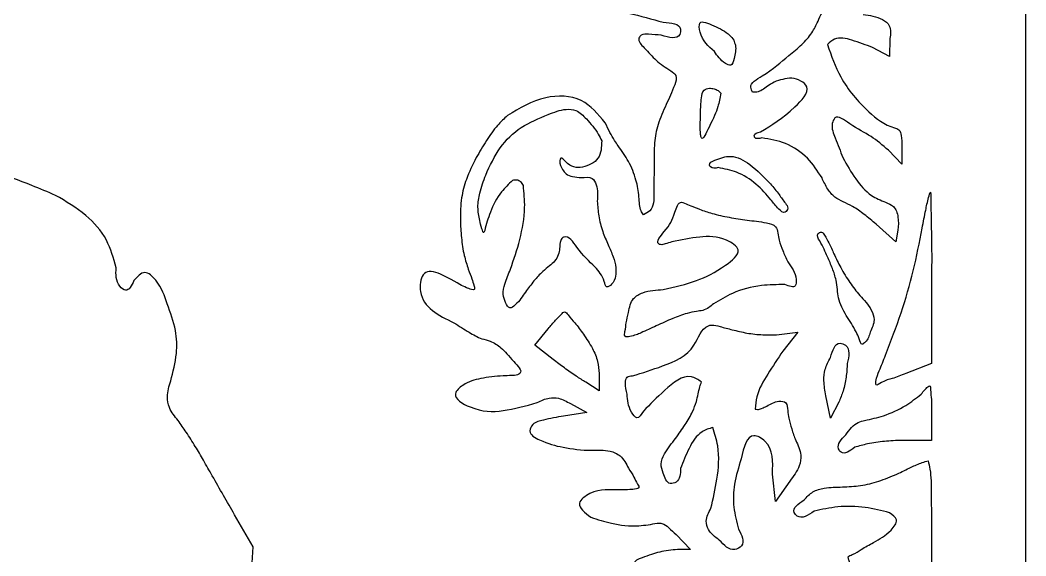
# Model space of a CAD drawing. Extents: x 0 to 204, y 72 to 361.
# Drawn here: x 146.8 to 204, y 294.8 to 325.3 of the extents above; entities that cross this region are included whole.
import ezdxf

# ---------------------------------------------------------------- set-up
doc = ezdxf.new("R2010")
doc.units = 0
doc.layers.get('0').update_dxf_attribs({"linetype": 'CONTINUOUS'})

msp = doc.modelspace()

# ---------------------------------------------------------------- linework, layer by layer
at = {"color": 7}
for p, q in [((204.046667, 216.746667), (204.046667, 361.244444)), ((187.423778, 324.188667), (187.423778, 324.188667)), ((196.313778, 324.273333), (196.285556, 323.257333)), ((196.285556, 323.257333), (195.326, 323.765333)), ((186.69, 321.168889), (186.69, 321.168889)), ((179.041778, 319.701333), (179.041778, 319.701333)), ((196.991111, 318.177333), (196.991111, 317.133111)), ((196.991111, 317.133111), (196.229111, 317.923333)), ((189.512222, 316.004222), (189.512222, 316.004222)), ((185.476444, 314.564889), (185.476444, 314.564889)), ((196.652444, 312.702222), (195.523556, 313.718222)), ((196.765333, 313.379556), (196.652444, 312.702222)), ((193.124667, 312.024889), (193.124667, 312.024889)), ((198.684444, 310.642), (198.684444, 305.787778)), ((198.684444, 310.642), (198.684444, 310.642)), ((176.106667, 306.832), (176.868667, 307.763333)), ((178.872444, 307.452889), (178.872444, 307.452889)), ((189.850889, 307.424667), (191.064444, 307.565778)), ((189.850889, 307.424667), (189.850889, 307.424667)), ((191.064444, 307.565778), (190.217778, 306.493333)), ((177.150889, 306.013556), (176.106667, 306.832)), ((193.886667, 305.787778), (193.886667, 305.787778)), ((198.684444, 305.787778), (197.216889, 305.223333)), ((179.775556, 305.223333), (179.775556, 304.235556)), ((179.775556, 304.235556), (179.013556, 304.715333)), ((192.927111, 302.683333), (192.673111, 303.953333)), ((178.138667, 303.501778), (179.07, 302.993778)), ((193.406889, 303.586444), (192.927111, 302.683333)), ((179.07, 302.993778), (177.743556, 302.796222)), ((198.684444, 302.965556), (198.684444, 301.413333)), ((198.684444, 302.965556), (198.684444, 302.965556)), ((198.684444, 301.413333), (196.991111, 301.413333)), ((189.794444, 297.942), (189.625111, 299.494222)), ((190.612889, 299.099111), (189.794444, 297.942)), ((160.076444, 295.345556), (159.032222, 297.18)), ((198.684444, 296.587333), (198.684444, 292.890222)), ((198.684444, 296.587333), (198.684444, 296.587333)), ((184.15, 296.051111), (184.968444, 295.204444)), ((159.878889, 292.1), (160.076444, 295.345556)), ((184.968444, 295.204444), (184.234667, 295.204444))]:
    msp.add_line(p, q, dxfattribs=at)
for points, knots in [([(180.142444, 326.446444), (180.244438, 326.313881), (180.559485, 325.904408), (181.798514, 325.656175), (182.769349, 325.385211), (183.416222, 325.204667)], [0, 0, 0, 0, 0.491494, 1.518166, 3.56818, 3.56818, 3.56818, 3.56818]), ([(192.221556, 325.261111), (192.29139, 325.424819), (192.412787, 325.709404), (192.629667, 326.084942), (192.846951, 326.12224), (192.927111, 326.136)], [0, 0, 0, 0, 0.54586, 0.948908, 1.184522, 1.184522, 1.184522, 1.184522]), ([(194.789778, 325.656222), (195.164011, 325.602854), (195.714839, 325.524301), (196.409157, 324.988439), (196.348698, 324.535148), (196.313778, 324.273333)], [0, 0, 0, 0, 1.130642, 1.664172, 2.393694, 2.393694, 2.393694, 2.393694]), ([(183.416222, 325.204667), (183.875617, 325.174828), (184.470896, 325.136163), (184.34258, 324.172373), (183.755817, 324.340916), (183.303333, 324.470889)], [0, 0, 0, 0, 1.055524, 1.367735, 2.419806, 2.419806, 2.419806, 2.419806]), ([(186.323111, 323.539556), (185.987707, 323.8363), (185.52713, 324.24379), (185.397693, 325.410781), (185.95469, 325.160175), (186.294889, 325.007111)], [0, 0, 0, 0, 1.372538, 1.884771, 2.688569, 2.688569, 2.688569, 2.688569]), ([(190.556444, 323.313778), (190.81103, 323.516307), (191.294588, 323.900988), (191.877314, 324.553226), (192.113652, 325.039222), (192.221556, 325.261111)], [0, 0, 0, 0, 0.976068, 1.853935, 2.591472, 2.591472, 2.591472, 2.591472]), ([(183.303333, 324.470889), (183.069501, 324.489643), (182.699045, 324.519354), (182.208749, 324.555248), (181.905266, 324.182646), (182.469123, 323.622717), (182.979765, 323.016801), (183.551025, 322.632826), (183.839556, 322.438889)], [0, 0, 0, 0, 0.720314, 1.141178, 1.357639, 1.976808, 2.973246, 3.990131, 3.990131, 3.990131, 3.990131]), ([(186.294889, 325.007111), (186.461177, 324.930547), (186.778808, 324.784301), (187.179223, 324.519481), (187.351394, 324.286582), (187.423778, 324.188667)], [0, 0, 0, 0, 0.550205, 1.050958, 1.414196, 1.414196, 1.414196, 1.414196]), ([(187.423778, 324.188667), (187.461331, 324.091384), (187.544498, 323.875941), (187.540055, 323.511899), (187.481378, 323.267038), (187.452, 323.144444)], [0, 0, 0, 0, 0.310728, 0.68814, 1.066559, 1.066559, 1.066559, 1.066559]), ([(195.326, 323.765333), (194.948144, 323.911831), (194.274255, 324.173102), (193.262821, 324.419096), (192.887105, 324.058715), (192.757778, 323.934667)], [0, 0, 0, 0, 1.252685, 2.234106, 2.749245, 2.749245, 2.749245, 2.749245]), ([(192.757778, 323.934667), (192.979548, 323.303607), (193.483193, 321.870453), (194.867166, 320.242896), (196.058952, 319.314193), (196.876774, 319.111742), (196.9798, 318.667181), (196.986794, 318.364288), (196.991111, 318.177333)], [0, 0, 0, 0, 1.995102, 4.530935, 6.256086, 6.525783, 6.884486, 7.462912, 7.462912, 7.462912, 7.462912]), ([(187.452, 323.144444), (187.407677, 322.968544), (187.33072, 322.66313), (186.715549, 322.972978), (186.490647, 323.297678), (186.323111, 323.539556)], [0, 0, 0, 0, 0.429191, 0.745201, 1.668091, 1.668091, 1.668091, 1.668091]), ([(188.496222, 321.225333), (188.449983, 321.320757), (188.261014, 321.710732), (189.474339, 322.363517), (190.119498, 322.930069), (190.556444, 323.313778)], [0, 0, 0, 0, 0.295241, 1.206586, 3.119098, 3.119098, 3.119098, 3.119098]), ([(183.839556, 322.438889), (183.960957, 322.357862), (184.24468, 322.168499), (183.984819, 321.370368), (183.749325, 320.868673), (183.585556, 320.519778)], [0, 0, 0, 0, 0.398631, 0.93162, 2.148619, 2.148619, 2.148619, 2.148619]), ([(188.947778, 318.967556), (189.568623, 319.349079), (190.533249, 319.941864), (192.025467, 321.518364), (190.856114, 322.09418), (190.215674, 321.960191), (189.733893, 321.827528), (189.35776, 321.58341), (189.064538, 321.347131), (188.769716, 321.214116), (188.578519, 321.221958), (188.496222, 321.225333)], [0, 0, 0, 0, 2.413617, 3.750105, 4.724452, 5.237095, 5.759039, 6.20093, 6.569837, 6.8936, 7.138273, 7.138273, 7.138273, 7.138273]), ([(180.114222, 319.475556), (179.703998, 319.976186), (178.848482, 321.020241), (176.513483, 321.077629), (175.243092, 320.313244), (174.554444, 319.898889)], [0, 0, 0, 0, 1.86529, 3.890027, 6.286844, 6.286844, 6.286844, 6.286844]), ([(186.69, 321.168889), (186.638789, 320.901222), (186.503406, 320.193614), (186.199283, 319.649716), (185.621458, 318.369012), (185.516761, 318.947996), (185.523383, 319.380718), (185.529372, 319.796106), (185.532889, 320.04)], [0, 0, 0, 0, 0.77685, 2.053692, 2.798437, 2.994156, 3.498408, 4.215538, 4.215538, 4.215538, 4.215538]), ([(185.532889, 320.04), (185.543246, 320.320388), (185.559014, 320.747265), (185.651752, 321.354182), (186.026511, 321.476699), (186.300103, 321.42167), (186.54063, 321.343519), (186.6436, 321.223136), (186.69, 321.168889)], [0, 0, 0, 0, 0.869406, 1.32363, 1.645878, 1.910636, 2.167451, 2.3781, 2.3781, 2.3781, 2.3781]), ([(183.585556, 320.519778), (183.41407, 320.145262), (183.096738, 319.452229), (182.874532, 318.295439), (182.896448, 317.539341), (182.908222, 317.133111)], [0, 0, 0, 0, 1.232175, 2.280115, 3.496871, 3.496871, 3.496871, 3.496871]), ([(174.554444, 319.898889), (174.361503, 319.717737), (173.906734, 319.290758), (173.332434, 318.464058), (172.964976, 317.826905), (172.776444, 317.5)], [0, 0, 0, 0, 0.792333, 1.867548, 3.000488, 3.000488, 3.000488, 3.000488]), ([(173.312667, 316.512222), (173.558272, 317.04903), (174.034792, 318.090537), (175.297094, 319.316399), (176.340163, 319.740466), (176.868667, 319.955333)], [0, 0, 0, 0, 1.761225, 3.417108, 5.117844, 5.117844, 5.117844, 5.117844]), ([(176.868667, 319.955333), (177.201922, 320.087137), (177.708276, 320.287401), (178.547219, 320.229556), (178.860356, 319.895105), (179.041778, 319.701333)], [0, 0, 0, 0, 1.068082, 1.62286, 2.387009, 2.387009, 2.387009, 2.387009]), ([(196.229111, 317.923333), (195.898101, 318.204072), (195.193674, 318.801517), (194.265143, 319.202982), (193.238113, 320.029091), (192.936091, 319.256168), (193.24912, 318.505829), (193.490108, 317.873851), (193.632667, 317.5)], [0, 0, 0, 0, 1.258996, 2.679289, 3.580366, 3.928307, 4.761406, 5.967999, 5.967999, 5.967999, 5.967999]), ([(179.041778, 319.701333), (179.165938, 319.564969), (179.412827, 319.293811), (179.713153, 318.87972), (179.854699, 318.587491), (179.916667, 318.459556)], [0, 0, 0, 0, 0.553306, 1.100237, 1.526128, 1.526128, 1.526128, 1.526128]), ([(180.848, 318.177333), (180.781136, 318.27403), (180.61217, 318.518384), (180.372692, 318.955538), (180.203533, 319.295871), (180.114222, 319.475556)], [0, 0, 0, 0, 0.352526, 0.890834, 1.492926, 1.492926, 1.492926, 1.492926]), ([(189.032444, 318.628889), (188.855462, 318.585348), (188.640181, 318.532385), (188.555086, 318.872065), (188.77066, 318.924486), (188.947778, 318.967556)], [0, 0, 0, 0, 0.418239, 0.508744, 0.92557, 0.92557, 0.92557, 0.92557]), ([(179.916667, 318.459556), (179.902569, 318.097446), (179.874396, 317.373815), (178.801347, 316.859664), (178.068594, 316.959243), (177.603751, 317.583266), (177.482018, 317.16858), (177.598107, 316.972782), (177.687111, 316.822667)], [0, 0, 0, 0, 1.013817, 2.025991, 3.040526, 3.369159, 3.527957, 4.049775, 4.049775, 4.049775, 4.049775]), ([(182.287333, 314.254444), (182.240339, 314.32361), (182.12258, 314.496927), (182.054676, 314.854034), (182.033802, 315.444), (181.881697, 316.288774), (181.482675, 317.28272), (181.054004, 317.886957), (180.848, 318.177333)], [0, 0, 0, 0, 0.248995, 0.623943, 1.064309, 2.02737, 3.178986, 4.244427, 4.244427, 4.244427, 4.244427]), ([(192.447333, 316.342889), (192.194861, 316.735687), (191.669834, 317.552525), (190.439218, 318.38176), (189.487392, 318.548968), (189.032444, 318.628889)], [0, 0, 0, 0, 1.39295, 2.896692, 4.273538, 4.273538, 4.273538, 4.273538]), ([(148.844, 315.355111), (148.395388, 315.54487), (147.225505, 316.039721), (145.178863, 316.782627), (143.578382, 317.322998), (142.719778, 317.612889)], [0, 0, 0, 0, 1.461124, 3.810297, 6.529095, 6.529095, 6.529095, 6.529095]), ([(186.351333, 317.358889), (186.650472, 317.470023), (187.334645, 317.724203), (188.518936, 317.062597), (189.148877, 316.391377), (189.512222, 316.004222)], [0, 0, 0, 0, 0.919807, 2.103731, 3.717311, 3.717311, 3.717311, 3.717311]), ([(172.776444, 317.5), (172.573321, 317.095208), (172.206402, 316.363998), (171.895358, 315.164942), (171.853872, 314.040384), (171.920632, 312.945847), (172.05299, 311.994088), (172.241476, 311.408948), (172.324889, 311.15)], [0, 0, 0, 0, 1.355651, 2.448827, 3.685333, 4.713574, 5.740182, 6.555158, 6.555158, 6.555158, 6.555158]), ([(182.908222, 317.133111), (182.892235, 316.614875), (182.86593, 315.762164), (182.894115, 314.534985), (182.423481, 314.317391), (182.287333, 314.254444)], [0, 0, 0, 0, 1.63088, 2.683466, 3.111903, 3.111903, 3.111903, 3.111903]), ([(186.548889, 316.935556), (186.376765, 316.897748), (186.157003, 316.849478), (185.974875, 317.182136), (186.187586, 317.282007), (186.351333, 317.358889)], [0, 0, 0, 0, 0.44766, 0.571559, 0.985909, 0.985909, 0.985909, 0.985909]), ([(193.632667, 317.5), (193.863633, 317.092298), (194.307559, 316.308679), (195.106948, 315.362167), (195.78516, 315.07591), (196.059778, 314.96)], [0, 0, 0, 0, 1.411196, 2.712376, 3.597742, 3.597742, 3.597742, 3.597742]), ([(172.974, 313.915778), (172.925534, 314.170981), (172.826603, 314.691911), (172.976268, 315.58137), (173.190072, 316.172989), (173.312667, 316.512222)], [0, 0, 0, 0, 0.773761, 1.579431, 2.66234, 2.66234, 2.66234, 2.66234]), ([(177.687111, 316.822667), (177.747989, 316.733725), (177.885363, 316.533024), (178.295793, 316.40159), (178.776234, 316.34336), (179.36875, 316.443856), (179.72362, 315.787912), (179.687474, 315.330425), (179.662667, 315.016444)], [0, 0, 0, 0, 0.316113, 0.713321, 1.220063, 1.826859, 2.257661, 3.200221, 3.200221, 3.200221, 3.200221]), ([(189.512222, 316.004222), (189.683928, 315.805374), (189.990203, 315.450685), (190.284969, 314.990125), (190.571454, 314.65079), (190.328791, 314.269881), (189.869473, 314.665675), (189.460401, 315.227938), (188.704574, 316.049637), (187.682337, 316.70995), (186.902584, 316.865155), (186.548889, 316.935556)], [0, 0, 0, 0, 0.779869, 1.391065, 1.705693, 1.976764, 2.381115, 3.072817, 4.303749, 5.596473, 6.669635, 6.669635, 6.669635, 6.669635]), ([(174.836667, 316.201778), (174.618577, 315.993433), (174.0819, 315.480737), (173.563311, 314.478273), (173.35211, 313.703219), (173.256222, 313.351333)], [0, 0, 0, 0, 0.901203, 2.21769, 3.312412, 3.312412, 3.312412, 3.312412]), ([(174.723778, 311.15), (174.913561, 311.707791), (175.301507, 312.848001), (175.596591, 314.467683), (175.497636, 315.501015), (175.457556, 315.919556)], [0, 0, 0, 0, 1.769024, 3.616152, 4.873649, 4.873649, 4.873649, 4.873649]), ([(175.457556, 315.919556), (175.412771, 315.994094), (175.326366, 316.137906), (175.082492, 316.24927), (174.919837, 316.217846), (174.836667, 316.201778)], [0, 0, 0, 0, 0.256719, 0.495306, 0.744956, 0.744956, 0.744956, 0.744956]), ([(193.660889, 314.988222), (193.494415, 315.067923), (193.141692, 315.236791), (192.731262, 315.729242), (192.546346, 316.128896), (192.447333, 316.342889)], [0, 0, 0, 0, 0.548554, 1.162265, 1.869633, 1.869633, 1.869633, 1.869633]), ([(152.287111, 311.234667), (152.139882, 311.77786), (151.831908, 312.914106), (150.560036, 314.350801), (149.439228, 315.006754), (148.844, 315.355111)], [0, 0, 0, 0, 1.670782, 3.494923, 5.560789, 5.560789, 5.560789, 5.560789]), ([(198.148222, 313.492444), (198.215218, 313.843601), (198.330918, 314.450043), (198.457417, 315.026346), (198.653579, 315.785823), (198.636976, 314.116346), (198.692025, 313.050793), (198.687237, 311.529461), (198.684444, 310.642)], [0, 0, 0, 0, 1.035229, 1.787824, 2.082775, 2.75444, 4.509671, 6.967113, 6.967113, 6.967113, 6.967113]), ([(179.662667, 315.016444), (179.683647, 314.740183), (179.727781, 314.15904), (179.941544, 313.321445), (180.266561, 312.563581), (180.571262, 311.897459), (180.734385, 311.292182), (180.715099, 310.915316), (180.706889, 310.754889)], [0, 0, 0, 0, 0.830198, 1.746401, 2.576385, 3.300274, 3.947572, 4.42736, 4.42736, 4.42736, 4.42736]), ([(183.896, 312.702222), (183.774783, 312.666762), (183.568336, 312.60637), (183.319616, 312.520805), (182.926549, 312.672452), (183.747485, 313.564825), (183.97898, 314.043644), (184.280956, 315.059209), (184.692882, 314.87169), (185.024303, 314.756485), (185.31071, 314.63512), (185.476444, 314.564889)], [0, 0, 0, 0, 0.382254, 0.651024, 0.760891, 1.529279, 2.7801, 3.469514, 3.634785, 4.024573, 4.559922, 4.559922, 4.559922, 4.559922]), ([(195.523556, 313.718222), (195.302732, 313.904481), (194.875421, 314.264908), (194.255747, 314.700429), (193.836567, 314.903229), (193.660889, 314.988222)], [0, 0, 0, 0, 0.866872, 1.67747, 2.262286, 2.262286, 2.262286, 2.262286]), ([(196.059778, 314.96), (196.22347, 314.896465), (196.596407, 314.751715), (196.828232, 314.087116), (196.787281, 313.626448), (196.765333, 313.379556)], [0, 0, 0, 0, 0.506959, 1.154995, 1.903425, 1.903425, 1.903425, 1.903425]), ([(185.476444, 314.564889), (185.713483, 314.481836), (186.26646, 314.288086), (187.176472, 314.092428), (187.846588, 313.993881), (188.185778, 313.944)], [0, 0, 0, 0, 0.752979, 1.756594, 2.785267, 2.785267, 2.785267, 2.785267]), ([(173.256222, 313.351333), (173.238278, 313.300692), (173.18757, 313.157586), (173.055627, 313.603216), (173.007183, 313.788717), (172.974, 313.915778)], [0, 0, 0, 0, 0.123412, 0.348745, 0.838662, 0.838662, 0.838662, 0.838662]), ([(188.185778, 313.944), (188.541625, 313.904804), (189.076579, 313.84588), (189.839524, 313.67642), (189.943967, 313.19067), (190.009681, 312.731982), (190.219614, 312.18262), (190.402987, 311.784147), (190.5, 311.573333)], [0, 0, 0, 0, 1.116373, 1.678276, 2.059792, 2.478828, 3.100283, 3.798412, 3.798412, 3.798412, 3.798412]), ([(180.706889, 310.754889), (180.662429, 310.594132), (180.591099, 310.336219), (180.144025, 310.047353), (180.016202, 310.742927), (179.417849, 311.416203), (178.663831, 312.088027), (178.011452, 313.150149), (177.601503, 312.888072), (177.536835, 312.636207), (177.524939, 312.323572), (177.457084, 311.953401), (177.258952, 311.605173), (176.922537, 311.318162), (176.493415, 310.982326), (176.036358, 310.471851), (175.730581, 310.064899), (175.570444, 309.851778)], [0, 0, 0, 0, 0.517476, 0.830222, 1.150508, 2.124794, 3.663374, 4.59437, 4.749471, 4.997731, 5.330871, 5.701735, 6.111817, 6.502966, 7.019428, 7.747152, 8.547301, 8.547301, 8.547301, 8.547301]), ([(183.416222, 309.992889), (184.067667, 310.14478), (185.347559, 310.4432), (186.644612, 311.100933), (188.050909, 312.213391), (186.744327, 313.022964), (185.470734, 313.034071), (184.431376, 312.815044), (183.896, 312.702222)], [0, 0, 0, 0, 1.95041, 3.831963, 4.95684, 5.825992, 7.35018, 8.96931, 8.96931, 8.96931, 8.96931]), ([(192.757778, 311.855556), (192.636999, 312.137346), (192.465575, 312.537297), (192.088901, 313.138891), (192.448187, 313.330199), (192.649303, 312.996936), (192.872568, 312.611929), (193.033002, 312.23834), (193.124667, 312.024889)], [0, 0, 0, 0, 1.006043, 1.427896, 1.650437, 1.892129, 2.405551, 3.089908, 3.089908, 3.089908, 3.089908]), ([(196.059778, 306.267556), (196.366777, 307.065508), (196.972085, 308.638822), (197.673567, 311.054796), (197.990292, 312.681377), (198.148222, 313.492444)], [0, 0, 0, 0, 2.564275, 5.055949, 7.534037, 7.534037, 7.534037, 7.534037]), ([(193.830222, 308.525333), (193.739437, 308.678732), (193.553272, 308.993297), (193.378314, 309.492447), (193.320167, 310.014611), (193.254306, 310.580872), (193.05014, 311.204769), (192.856507, 311.635789), (192.757778, 311.855556)], [0, 0, 0, 0, 0.534233, 1.095513, 1.568848, 2.107516, 2.802546, 3.525581, 3.525581, 3.525581, 3.525581]), ([(193.124667, 312.024889), (193.249337, 311.763489), (193.517752, 311.200698), (194.007311, 310.404491), (194.402427, 309.897673), (194.592222, 309.654222)], [0, 0, 0, 0, 0.868539, 1.869957, 2.795647, 2.795647, 2.795647, 2.795647]), ([(171.845111, 310.275111), (170.973553, 310.788772), (169.710863, 311.53295), (169.421437, 309.123881), (170.627897, 308.532584), (171.506444, 308.102)], [0, 0, 0, 0, 2.162019, 3.132275, 5.731806, 5.731806, 5.731806, 5.731806]), ([(190.5, 311.573333), (190.717468, 311.279434), (191.004958, 310.890901), (190.977273, 310.034742), (190.579469, 310.182621), (190.330667, 310.275111)], [0, 0, 0, 0, 1.114685, 1.4736, 2.072916, 2.072916, 2.072916, 2.072916]), ([(153.303111, 310.500889), (153.161044, 310.216505), (152.94395, 309.781936), (152.255207, 310.350254), (152.27357, 310.859294), (152.287111, 311.234667)], [0, 0, 0, 0, 0.727077, 1.111053, 2.189351, 2.189351, 2.189351, 2.189351]), ([(155.194, 309.174444), (155.042783, 309.629102), (154.814747, 310.314726), (153.900789, 311.182843), (153.502961, 310.728918), (153.303111, 310.500889)], [0, 0, 0, 0, 1.497378, 2.258047, 3.025904, 3.025904, 3.025904, 3.025904]), ([(172.324889, 311.15), (172.39748, 310.964802), (172.525353, 310.638567), (172.615019, 310.312067), (172.721548, 309.95439), (172.436523, 310.008881), (172.197401, 310.109032), (171.973026, 310.214809), (171.845111, 310.275111)], [0, 0, 0, 0, 0.574506, 1.012024, 1.212064, 1.361596, 1.673361, 2.086786, 2.086786, 2.086786, 2.086786]), ([(174.441556, 309.259111), (174.385016, 309.412779), (174.259248, 309.754603), (174.41113, 310.421425), (174.606018, 310.875579), (174.723778, 311.15)], [0, 0, 0, 0, 0.482308, 1.072866, 1.974541, 1.974541, 1.974541, 1.974541]), ([(190.330667, 310.275111), (189.886598, 310.274066), (188.872097, 310.271677), (187.463288, 309.899699), (186.620778, 309.389066), (186.266667, 309.174444)], [0, 0, 0, 0, 1.330649, 3.039949, 4.279273, 4.279273, 4.279273, 4.279273]), ([(175.570444, 309.851778), (175.41372, 309.607399), (175.198655, 309.272049), (174.645804, 308.840995), (174.512147, 309.114603), (174.441556, 309.259111)], [0, 0, 0, 0, 0.933592, 1.281126, 1.670136, 1.670136, 1.670136, 1.670136]), ([(181.440667, 308.694667), (181.497351, 308.982331), (181.596116, 309.483541), (182.417077, 309.94656), (183.020031, 309.974518), (183.416222, 309.992889)], [0, 0, 0, 0, 0.832666, 1.450789, 2.635213, 2.635213, 2.635213, 2.635213]), ([(194.592222, 309.654222), (194.840721, 309.401727), (195.224441, 309.011836), (195.492167, 308.214072), (195.295745, 307.799662), (195.184889, 307.565778)], [0, 0, 0, 0, 1.056513, 1.631419, 2.376255, 2.376255, 2.376255, 2.376255]), ([(155.391556, 304.8), (155.529391, 305.313526), (155.780479, 306.248986), (155.714897, 307.768041), (155.378556, 308.67615), (155.194, 309.174444)], [0, 0, 0, 0, 1.587943, 2.892659, 4.479066, 4.479066, 4.479066, 4.479066]), ([(186.266667, 309.174444), (186.182776, 309.100121), (186.004887, 308.942518), (185.671489, 308.792251), (185.2438, 308.750052), (184.662498, 308.628207), (183.902311, 308.334706), (183.329919, 308.073558), (183.021111, 307.932667)], [0, 0, 0, 0, 0.335303, 0.711008, 1.071358, 1.61912, 2.488674, 3.507424, 3.507424, 3.507424, 3.507424]), ([(176.868667, 307.763333), (177.010267, 307.931622), (177.256168, 308.223869), (177.545213, 308.509539), (177.815413, 308.802017), (178.090589, 308.424546), (178.431494, 308.066882), (178.711489, 307.677008), (178.872444, 307.452889)], [0, 0, 0, 0, 0.645347, 1.120695, 1.341484, 1.607691, 2.203263, 3.008541, 3.008541, 3.008541, 3.008541]), ([(183.021111, 307.932667), (182.726818, 307.793694), (182.224835, 307.556645), (181.706296, 307.342393), (181.171064, 307.271524), (181.261485, 307.721144), (181.309131, 308.125841), (181.393735, 308.49171), (181.440667, 308.694667)], [0, 0, 0, 0, 0.949864, 1.620207, 1.899733, 2.175733, 2.664638, 3.273717, 3.273717, 3.273717, 3.273717]), ([(194.564, 307.198889), (194.506778, 307.329141), (194.376488, 307.625714), (194.124018, 308.065203), (193.928273, 308.37177), (193.830222, 308.525333)], [0, 0, 0, 0, 0.426568, 0.971252, 1.517931, 1.517931, 1.517931, 1.517931]), ([(171.506444, 308.102), (171.791324, 307.923142), (172.307799, 307.598879), (172.984206, 307.199014), (173.649455, 307.068785), (174.327176, 306.619516), (174.717667, 306.064084), (175.478378, 305.322895), (175.065865, 305.108278), (174.741514, 305.098418), (174.037717, 305.079588), (173.075952, 304.960675), (172.151393, 304.715404), (171.274544, 303.923002), (172.790852, 303.022045), (174.312501, 303.024116), (175.590015, 303.37669), (176.247778, 303.558222)], [0, 0, 0, 0, 1.012589, 1.835788, 2.321263, 3.041379, 4.11012, 4.872166, 5.021522, 5.367872, 5.85529, 7.13182, 8.223332, 8.858748, 9.984536, 11.868015, 13.867017, 13.867017, 13.867017, 13.867017]), ([(181.666444, 305.082222), (182.233181, 305.258424), (183.47329, 305.64398), (185.205613, 306.389939), (185.579017, 307.845062), (186.268292, 308.007919), (186.723986, 307.862957), (187.110136, 307.764984), (187.339111, 307.706889)], [0, 0, 0, 0, 1.799484, 3.937555, 5.319619, 5.50624, 5.99634, 6.710324, 6.710324, 6.710324, 6.710324]), ([(178.872444, 307.452889), (179.051622, 307.188927), (179.380224, 306.704834), (179.708749, 305.946736), (179.754449, 305.451883), (179.775556, 305.223333)], [0, 0, 0, 0, 0.957301, 1.75564, 2.440801, 2.440801, 2.440801, 2.440801]), ([(187.339111, 307.706889), (187.615575, 307.638957), (188.185927, 307.498812), (189.030424, 307.405648), (189.591934, 307.418664), (189.850889, 307.424667)], [0, 0, 0, 0, 0.853602, 1.761003, 2.53764, 2.53764, 2.53764, 2.53764]), ([(195.184889, 307.565778), (195.130856, 307.365882), (195.059493, 307.101876), (194.665377, 306.795825), (194.603353, 307.042425), (194.564, 307.198889)], [0, 0, 0, 0, 0.636698, 0.8409, 1.195369, 1.195369, 1.195369, 1.195369]), ([(192.927111, 306.126444), (193.050984, 306.530763), (193.216814, 307.072028), (194.087115, 306.744455), (193.973114, 306.200364), (193.886667, 305.787778)], [0, 0, 0, 0, 0.978178, 1.309493, 2.348962, 2.348962, 2.348962, 2.348962]), ([(190.217778, 306.493333), (189.930587, 306.062415), (189.380263, 305.236675), (188.728633, 304.14667), (188.660114, 303.429701), (188.637333, 303.191333)], [0, 0, 0, 0, 1.56236, 2.993844, 3.706797, 3.706797, 3.706797, 3.706797]), ([(197.216889, 305.223333), (196.94965, 305.111839), (196.473221, 304.913068), (195.983702, 304.828374), (195.484063, 304.459897), (195.533938, 304.970941), (195.743234, 305.449055), (195.941009, 305.960451), (196.059778, 306.267556)], [0, 0, 0, 0, 0.831298, 1.482026, 1.813554, 2.008044, 2.64513, 3.602833, 3.602833, 3.602833, 3.602833]), ([(179.013556, 304.715333), (178.828353, 304.829833), (178.412542, 305.086904), (177.797305, 305.529054), (177.36566, 305.85258), (177.150889, 306.013556)], [0, 0, 0, 0, 0.653054, 1.466215, 2.271495, 2.271495, 2.271495, 2.271495]), ([(192.673111, 303.953333), (192.619706, 304.235364), (192.525217, 304.734363), (192.590031, 305.498863), (192.811241, 305.910716), (192.927111, 306.126444)], [0, 0, 0, 0, 0.859758, 1.521175, 2.248707, 2.248707, 2.248707, 2.248707]), ([(193.886667, 305.787778), (193.870624, 305.525805), (193.838206, 304.996446), (193.676683, 304.253345), (193.491534, 303.795677), (193.406889, 303.586444)], [0, 0, 0, 0, 0.786889, 1.590039, 2.266453, 2.266453, 2.266453, 2.266453]), ([(181.356, 304.038), (181.306876, 304.246391), (181.233979, 304.555635), (181.307846, 305.063641), (181.547721, 305.07607), (181.666444, 305.082222)], [0, 0, 0, 0, 0.665521, 0.987603, 1.303228, 1.303228, 1.303228, 1.303228]), ([(185.589333, 304.743556), (185.399348, 304.864681), (184.705745, 305.306889), (183.419145, 304.227381), (182.664548, 303.461366), (182.287333, 303.078444)], [0, 0, 0, 0, 0.639958, 2.336373, 4.032031, 4.032031, 4.032031, 4.032031]), ([(155.814889, 302.542222), (155.624347, 302.77379), (155.298754, 303.169488), (155.147301, 304.00043), (155.300389, 304.501564), (155.391556, 304.8)], [0, 0, 0, 0, 0.885371, 1.512898, 2.436814, 2.436814, 2.436814, 2.436814]), ([(185.307111, 303.614667), (185.337399, 303.760345), (185.395995, 304.042174), (185.48064, 304.421574), (185.557244, 304.648498), (185.589333, 304.743556)], [0, 0, 0, 0, 0.446499, 0.863795, 1.164607, 1.164607, 1.164607, 1.164607]), ([(198.091778, 304.038), (198.158056, 304.125086), (198.274588, 304.278203), (198.419509, 304.421558), (198.619942, 304.578309), (198.626501, 304.11228), (198.684592, 303.710066), (198.684499, 303.239277), (198.684444, 302.965556)], [0, 0, 0, 0, 0.319794, 0.562264, 0.684529, 0.905595, 1.466374, 2.245278, 2.245278, 2.245278, 2.245278]), ([(176.247778, 303.558222), (176.469821, 303.668226), (176.849965, 303.856555), (177.543664, 303.835772), (177.918041, 303.625622), (178.138667, 303.501778)], [0, 0, 0, 0, 0.732825, 1.254619, 2.003372, 2.003372, 2.003372, 2.003372]), ([(182.287333, 303.078444), (182.168856, 302.880247), (181.951366, 302.516414), (181.417756, 303.232365), (181.381518, 303.705109), (181.356, 304.038)], [0, 0, 0, 0, 0.531573, 0.975811, 2.033224, 2.033224, 2.033224, 2.033224]), ([(194.874444, 302.542222), (195.232765, 302.623046), (196.047534, 302.806828), (197.149352, 303.310211), (197.805866, 303.817204), (198.091778, 304.038)], [0, 0, 0, 0, 1.101044, 2.503609, 3.585663, 3.585663, 3.585663, 3.585663]), ([(184.121778, 301.526222), (184.30514, 301.783421), (184.656146, 302.275768), (185.070167, 302.969553), (185.238525, 303.427932), (185.307111, 303.614667)], [0, 0, 0, 0, 0.948128, 1.814975, 2.410869, 2.410869, 2.410869, 2.410869]), ([(188.637333, 303.191333), (188.681259, 303.182349), (188.808063, 303.156413), (189.042225, 303.234131), (189.216097, 303.314886), (189.314667, 303.360667)], [0, 0, 0, 0, 0.133041, 0.384062, 0.712648, 0.712648, 0.712648, 0.712648]), ([(189.314667, 303.360667), (189.524473, 303.485272), (189.845969, 303.676212), (190.476888, 303.611221), (190.492145, 303.092255), (190.560719, 302.611674), (190.718661, 302.03594), (190.871735, 301.62672), (190.951556, 301.413333)], [0, 0, 0, 0, 0.736032, 1.127857, 1.585781, 2.02896, 2.658242, 3.343928, 3.343928, 3.343928, 3.343928]), ([(177.743556, 302.796222), (177.363308, 302.726331), (176.771041, 302.617471), (176.023393, 302.437404), (175.677507, 301.804776), (176.649382, 301.266587), (177.745138, 300.986443), (179.141748, 300.799733), (180.252177, 300.901159), (181.071193, 300.53796), (181.306691, 300.088557), (181.440667, 299.832889)], [0, 0, 0, 0, 1.171752, 1.825097, 2.221555, 2.976861, 4.374309, 5.993234, 7.057454, 7.694207, 8.534515, 8.534515, 8.534515, 8.534515]), ([(159.032222, 297.18), (158.819807, 297.546409), (158.393158, 298.282361), (157.7989, 299.316291), (157.2774, 300.251729), (156.787827, 301.082823), (156.309674, 301.83729), (155.970151, 302.321016), (155.814889, 302.542222)], [0, 0, 0, 0, 1.270585, 2.552041, 3.577578, 4.483408, 5.445509, 6.256198, 6.256198, 6.256198, 6.256198]), ([(186.238444, 302.147111), (186.023189, 302.079886), (185.419495, 301.891349), (184.833331, 300.94268), (184.549206, 300.189559), (184.404, 299.804667)], [0, 0, 0, 0, 0.66248, 1.857953, 3.107531, 3.107531, 3.107531, 3.107531]), ([(186.125556, 297.546889), (186.252677, 298.094662), (186.521764, 299.254172), (186.64766, 300.845323), (186.348087, 301.798319), (186.238444, 302.147111)], [0, 0, 0, 0, 1.691852, 3.581262, 4.671971, 4.671971, 4.671971, 4.671971]), ([(193.802, 301.723778), (193.904299, 301.87046), (194.097067, 302.146865), (194.466496, 302.455761), (194.748843, 302.515602), (194.874444, 302.542222)], [0, 0, 0, 0, 0.537317, 1.012505, 1.393277, 1.393277, 1.393277, 1.393277]), ([(189.625111, 299.494222), (189.660646, 300.193305), (189.709238, 301.149246), (188.228989, 301.983367), (188.001675, 301.022477), (187.847111, 300.369111)], [0, 0, 0, 0, 1.917303, 2.621762, 4.118451, 4.118451, 4.118451, 4.118451]), ([(194.31, 301.018222), (194.02328, 300.800156), (193.653606, 300.518997), (193.226891, 301.140893), (193.548513, 301.466864), (193.802, 301.723778)], [0, 0, 0, 0, 0.826949, 1.066206, 1.956311, 1.956311, 1.956311, 1.956311]), ([(183.416222, 299.550667), (183.352376, 299.721623), (183.214728, 300.090196), (183.556281, 300.80545), (183.900874, 301.244661), (184.121778, 301.526222)], [0, 0, 0, 0, 0.527069, 1.136334, 2.224468, 2.224468, 2.224468, 2.224468]), ([(190.951556, 301.413333), (191.083853, 301.138223), (191.306956, 300.674285), (191.164184, 299.804791), (190.824784, 299.370345), (190.612889, 299.099111)], [0, 0, 0, 0, 0.89249, 1.50507, 2.523083, 2.523083, 2.523083, 2.523083]), ([(196.991111, 301.413333), (196.660838, 301.399351), (196.005547, 301.371608), (195.105312, 301.243056), (194.551045, 301.086365), (194.31, 301.018222)], [0, 0, 0, 0, 0.991598, 1.967414, 2.718371, 2.718371, 2.718371, 2.718371]), ([(187.847111, 300.369111), (187.70267, 299.889888), (187.432063, 298.992075), (187.366975, 297.608816), (187.593997, 296.773609), (187.706, 296.361556)], [0, 0, 0, 0, 1.499042, 2.808419, 4.08345, 4.08345, 4.08345, 4.08345]), ([(196.708889, 299.494222), (196.977067, 299.62323), (197.453127, 299.852241), (198.039843, 300.126868), (198.374351, 300.223659), (198.486889, 300.256222)], [0, 0, 0, 0, 0.893445, 1.58601, 1.937136, 1.937136, 1.937136, 1.937136]), ([(198.486889, 300.256222), (198.524186, 300.094331), (198.660663, 299.501928), (198.652365, 298.265609), (198.672612, 297.206386), (198.684444, 296.587333)], [0, 0, 0, 0, 0.497535, 1.820608, 3.681368, 3.681368, 3.681368, 3.681368]), ([(181.440667, 299.832889), (181.551113, 299.659189), (181.746246, 299.352304), (181.880189, 299.013537), (182.106077, 298.690319), (181.788835, 298.629074), (181.476569, 298.602129), (180.560014, 298.56894), (179.583848, 298.705056), (178.329066, 297.775907), (178.950002, 297.302508), (179.295778, 297.038889)], [0, 0, 0, 0, 0.595693, 1.052447, 1.277674, 1.432801, 1.812452, 2.334308, 4.090179, 4.903032, 5.924496, 5.924496, 5.924496, 5.924496]), ([(184.404, 299.804667), (184.390067, 299.49987), (184.370086, 299.062772), (183.643819, 298.862139), (183.507749, 299.27378), (183.416222, 299.550667)], [0, 0, 0, 0, 0.801906, 1.149982, 1.865191, 1.865191, 1.865191, 1.865191]), ([(193.604444, 298.760444), (193.951391, 298.77727), (194.651779, 298.811237), (195.698718, 299.069831), (196.366744, 299.350481), (196.708889, 299.494222)], [0, 0, 0, 0, 1.040272, 2.100016, 3.212654, 3.212654, 3.212654, 3.212654]), ([(191.431333, 298.026667), (191.586927, 298.193371), (191.900081, 298.528888), (192.693906, 298.743666), (193.262157, 298.754137), (193.604444, 298.760444)], [0, 0, 0, 0, 0.671437, 1.351363, 2.381317, 2.381317, 2.381317, 2.381317]), ([(191.995778, 297.377556), (191.651558, 297.149345), (191.219717, 296.863043), (190.665033, 297.495839), (191.094765, 297.793521), (191.431333, 298.026667)], [0, 0, 0, 0, 0.999027, 1.253328, 2.172016, 2.172016, 2.172016, 2.172016]), ([(196.285556, 297.292889), (195.828137, 297.408359), (194.864595, 297.651595), (193.396695, 297.692426), (192.441318, 297.477695), (191.995778, 297.377556)], [0, 0, 0, 0, 1.41359, 2.977691, 4.344541, 4.344541, 4.344541, 4.344541]), ([(179.295778, 297.038889), (179.681569, 296.911452), (180.562418, 296.620486), (181.861634, 296.487517), (182.726882, 296.638878), (183.077556, 296.700222)], [0, 0, 0, 0, 1.218454, 2.782002, 3.847531, 3.847531, 3.847531, 3.847531]), ([(186.605333, 295.740667), (186.365453, 295.914349), (185.989157, 296.186803), (185.783285, 296.921812), (185.995442, 297.309268), (186.125556, 297.546889)], [0, 0, 0, 0, 0.862662, 1.353245, 2.131256, 2.131256, 2.131256, 2.131256]), ([(195.382444, 295.599556), (195.71736, 295.787908), (196.232012, 296.077343), (196.867153, 296.897284), (196.470345, 297.167194), (196.285556, 297.292889)], [0, 0, 0, 0, 1.219959, 1.874667, 2.445295, 2.445295, 2.445295, 2.445295]), ([(183.077556, 296.700222), (183.166027, 296.701492), (183.408385, 296.70497), (183.764555, 296.416916), (184.011165, 296.182871), (184.15, 296.051111)], [0, 0, 0, 0, 0.259835, 0.711788, 1.293983, 1.293983, 1.293983, 1.293983]), ([(187.706, 296.361556), (187.875825, 296.008319), (188.124108, 295.491887), (187.258931, 295.021749), (186.874267, 295.444856), (186.605333, 295.740667)], [0, 0, 0, 0, 0.95836, 1.40112, 2.430002, 2.430002, 2.430002, 2.430002]), ([(194.338222, 293.624), (194.259555, 293.816187), (194.124775, 294.145457), (194.016585, 294.506949), (193.890337, 294.832097), (194.324094, 294.938072), (194.717485, 295.254808), (195.139265, 295.473479), (195.382444, 295.599556)], [0, 0, 0, 0, 0.611253, 1.047245, 1.22498, 1.488557, 2.078075, 2.88075, 2.88075, 2.88075, 2.88075]), ([(184.234667, 295.204444), (183.881965, 295.16599), (183.166419, 295.087975), (182.455276, 294.810351), (181.680075, 294.534105), (181.799071, 294.216258), (181.90482, 294.048873), (182.073833, 293.873045), (182.243954, 293.637403), (182.18684, 293.273014), (182.072868, 293.050644), (182.005111, 292.918444)], [0, 0, 0, 0, 1.031073, 2.091793, 2.658965, 2.809444, 3.022957, 3.262406, 3.543503, 3.849436, 4.297972, 4.297972, 4.297972, 4.297972])]:
    msp.add_open_spline(points, degree=3, knots=knots, dxfattribs=at)

doc.saveas('drawing.dxf')
